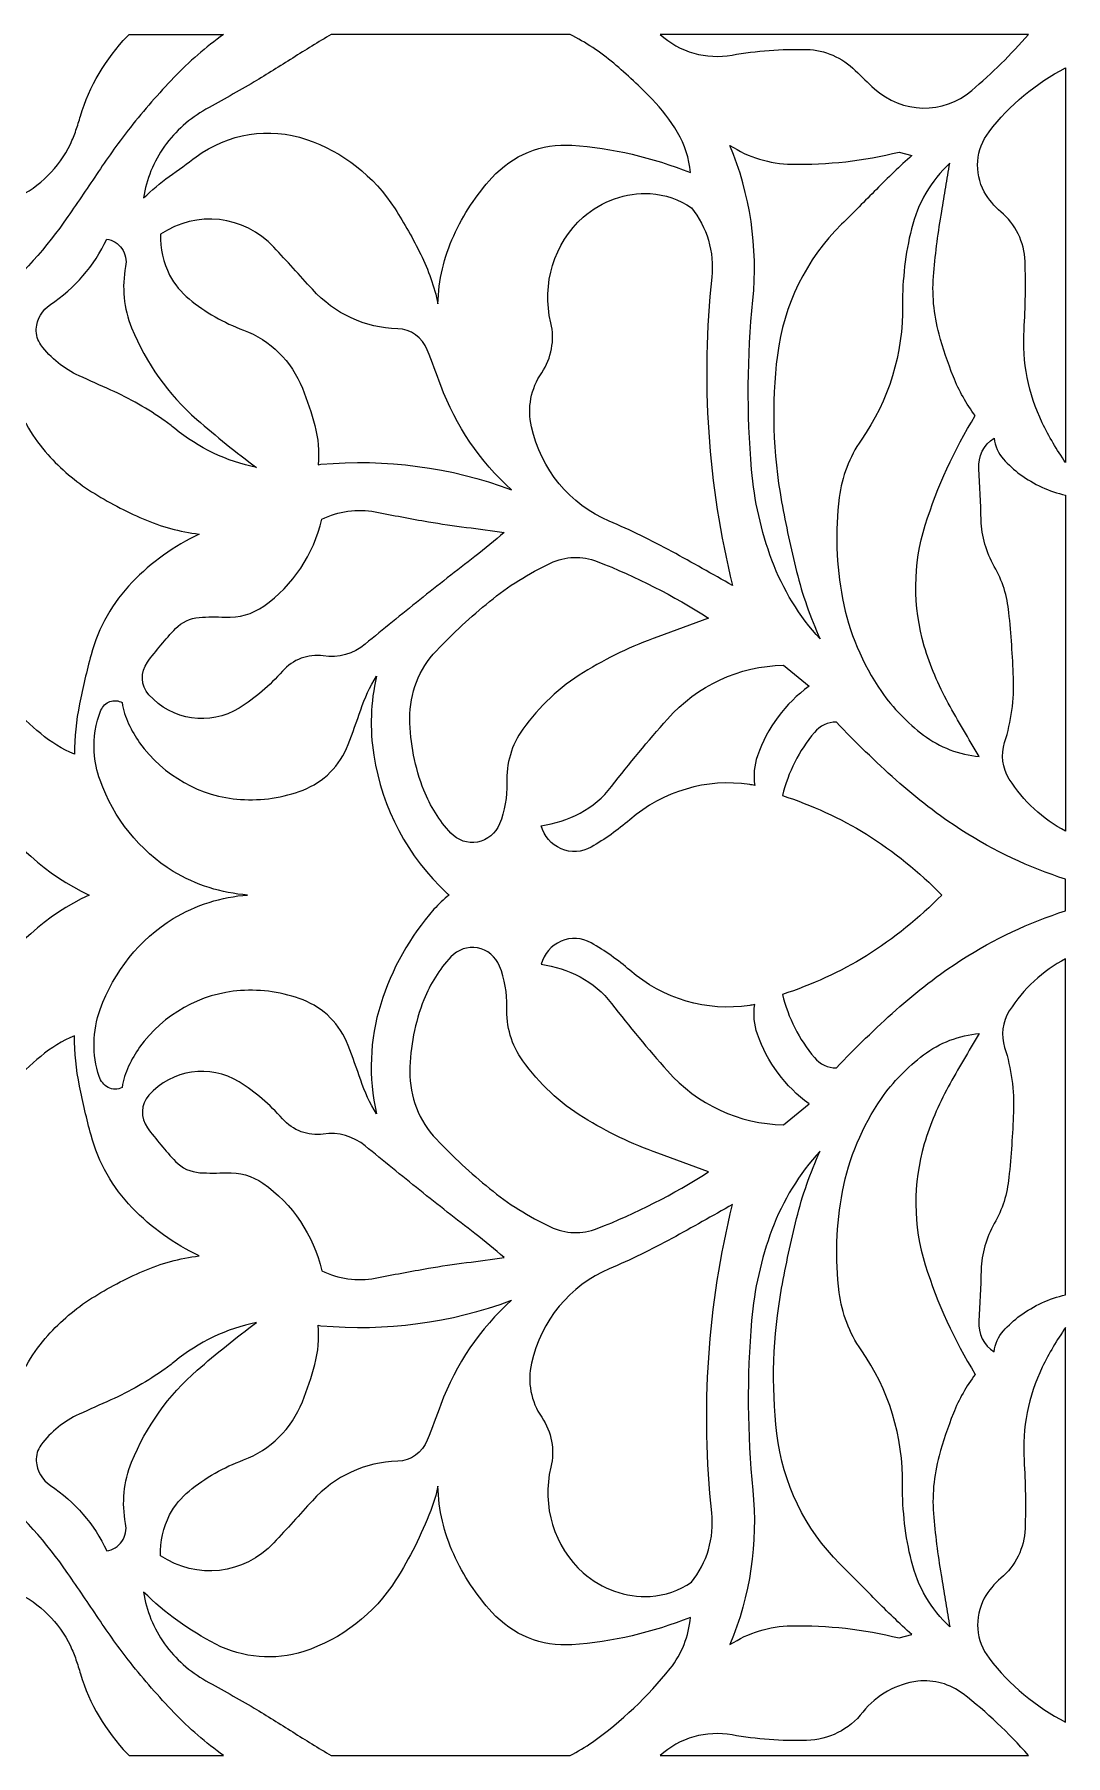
# Model space of a CAD drawing. Header units: millimetres. Extents: x -1200 to 1200, y -590 to 590.
# Drawn here: x 492 to 1200, y -590 to 590 of the extents above; entities that cross this region are included whole.
import ezdxf

# ---------------------------------------------------------------- set-up
doc = ezdxf.new("R2010")
doc.units = ezdxf.units.MM
doc.header["$MEASUREMENT"] = 0
doc.layers.add('Layer 1', color=7, linetype='Continuous')

msp = doc.modelspace()

# ---------------------------------------------------------------- linework, layer by layer
at = {"layer": 'Layer 1', "color": 250, "lineweight": 20}
for points, knots in [([(622.2911, 589.9734), (622.2911, 589.9734), (557.4803, 589.9734), (557.4803, 589.9734), (557.052, 589.5303), (556.6206, 589.0872), (556.1923, 588.6472), (541.3181, 573.3335), (530.2833, 554.5534), (524.0272, 533.8973), (523.0481, 530.6604), (522.0202, 527.4424), (520.9464, 524.237), (519.8726, 521.0284), (518.6122, 517.8921), (517.1681, 514.8407), (509.2722, 498.5621), (496.1693, 485.5487), (480.0715, 477.9751), (451.4886, 464.5311), (431.594, 437.0367), (427.3356, 405.0421), (426.5921, 399.4515), (426.5003, 393.7949), (427.0634, 388.1822), (440.928, 391.5165), (453.7953, 398.2447), (464.5762, 407.8013), (483.6874, 424.7398), (500.746, 443.9693), (515.3969, 465.0842), (522.4944, 475.3102), (529.494, 485.6053), (536.3988, 495.9695), (543.3067, 506.3337), (550.6, 516.4246), (558.2696, 526.2074), (567.6921, 538.0707), (577.6563, 549.475), (588.122, 560.3766), (598.6062, 571.294), (610.0448, 581.2025), (622.2911, 589.9734)], [0, 0, 0, 0, 0.071428571, 0.071428571, 0.071428571, 0.142857143, 0.142857143, 0.142857143, 0.214285714, 0.214285714, 0.214285714, 0.285714286, 0.285714286, 0.285714286, 0.357142857, 0.357142857, 0.357142857, 0.428571429, 0.428571429, 0.428571429, 0.5, 0.5, 0.5, 0.571428571, 0.571428571, 0.571428571, 0.642857143, 0.642857143, 0.642857143, 0.714285714, 0.714285714, 0.714285714, 0.785714286, 0.785714286, 0.785714286, 0.857142857, 0.857142857, 0.857142857, 0.928571429, 0.928571429, 0.928571429, 1, 1, 1, 1]), ([(859.9297, 589.9734), (870.6279, 584.5745), (880.6838, 577.9279), (889.9014, 570.1658), (899.0914, 562.4255), (907.896, 554.2077), (916.2754, 545.5468), (922.9262, 538.6739), (928.7787, 531.0281), (933.7164, 522.7694), (938.706, 514.4258), (941.7102, 504.9856), (942.4903, 495.2247), (916.4926, 505.6832), (889.106, 512.0124), (861.2512, 513.9985), (840.6042, 515.466), (820.4282, 507.2891), (806.3311, 491.7207), (795.6542, 479.9329), (786.8221, 466.5236), (780.1437, 451.9608), (773.4346, 437.3259), (769.7574, 421.4245), (769.3506, 405.2527), (766.7746, 417.0311), (762.7945, 428.4323), (757.4928, 439.2051), (752.2063, 449.9433), (746.3203, 460.3578), (739.8621, 470.3984), (725.398, 492.8709), (703.9799, 509.6523), (679.056, 518.0273), (653.4346, 526.6317), (625.3779, 522.188), (603.4827, 506.0383), (597.3427, 501.5099), (591.1691, 497.0285), (584.9649, 492.5944), (578.7485, 488.1539), (572.8776, 483.2295), (567.3985, 477.862), (569.2708, 490.6963), (574.184, 502.8706), (581.7037, 513.3008), (589.3029, 523.7562), (599.0162, 532.4045), (610.1702, 538.6488), (621.1929, 544.824), (632.1817, 551.0683), (643.1308, 557.3848), (652.0701, 562.7241), (660.9328, 568.1953), (669.7222, 573.7955), (678.435, 579.3452), (687.2456, 584.741), (696.1452, 589.9734), (696.1452, 589.9734), (859.9297, 589.9734), (859.9297, 589.9734)], [0, 0, 0, 0, 0.05, 0.05, 0.05, 0.1, 0.1, 0.1, 0.15, 0.15, 0.15, 0.2, 0.2, 0.2, 0.25, 0.25, 0.25, 0.3, 0.3, 0.3, 0.35, 0.35, 0.35, 0.4, 0.4, 0.4, 0.45, 0.45, 0.45, 0.5, 0.5, 0.5, 0.55, 0.55, 0.55, 0.6, 0.6, 0.6, 0.65, 0.65, 0.65, 0.7, 0.7, 0.7, 0.75, 0.75, 0.75, 0.8, 0.8, 0.8, 0.85, 0.85, 0.85, 0.9, 0.9, 0.9, 0.95, 0.95, 0.95, 1, 1, 1, 1]), ([(921.669, 589.9734), (921.669, 589.9734), (1174.4662, 589.9734), (1174.4662, 589.9734), (1162.4739, 576.1492), (1149.4565, 563.296), (1135.5338, 551.5334), (1116.0308, 535.0412), (1087.7142, 535.5848), (1068.7865, 552.7716), (1064.3261, 556.8287), (1059.9543, 560.9863), (1055.6774, 565.2444), (1046.6954, 574.1851), (1034.7796, 579.3295), (1022.2763, 579.6594), (1005.132, 580.1088), (987.9879, 578.811), (971.0945, 575.7847), (953.3845, 572.6075), (935.2123, 577.8273), (921.669, 589.9734)], [0, 0, 0, 0, 0.142857143, 0.142857143, 0.142857143, 0.285714286, 0.285714286, 0.285714286, 0.428571429, 0.428571429, 0.428571429, 0.571428571, 0.571428571, 0.571428571, 0.714285714, 0.714285714, 0.714285714, 0.857142857, 0.857142857, 0.857142857, 1, 1, 1, 1]), ([(1199.95, 566.9823), (1179.5232, 556.5364), (1161.5958, 541.5997), (1147.4253, 523.2282), (1138.3362, 511.4372), (1137.0512, 495.1996), (1144.1855, 482.0668), (1147.1315, 476.8124), (1150.9954, 472.1613), (1155.5813, 468.3431), (1165.6249, 459.9901), (1171.6547, 447.5675), (1172.1136, 434.2996), (1172.652, 418.6936), (1172.4256, 403.0686), (1171.4406, 387.4846), (1170.0455, 365.4677), (1174.3561, 343.4791), (1183.9437, 323.7343), (1188.551, 314.2405), (1193.9048, 305.1491), (1199.95, 296.5447), (1199.95, 296.5447), (1199.95, 566.9823), (1199.95, 566.9823)], [0, 0, 0, 0, 0.125, 0.125, 0.125, 0.25, 0.25, 0.25, 0.375, 0.375, 0.375, 0.5, 0.5, 0.5, 0.625, 0.625, 0.625, 0.75, 0.75, 0.75, 0.875, 0.875, 0.875, 1, 1, 1, 1]), ([(1085.6921, 509.3097), (1061.5451, 503.3231), (1036.7497, 500.5168), (1011.9145, 500.963), (996.9546, 501.2333), (982.3435, 505.6926), (969.6659, 513.8539), (983.5948, 480.4138), (989.0005, 443.8656), (985.3723, 407.6851), (981.5023, 369.1037), (981.2147, 330.2363), (984.5126, 291.5983), (986.3268, 270.3293), (991.0166, 249.4312), (998.4445, 229.4915), (1005.9123, 209.4544), (1017.1582, 191.1395), (1031.5459, 175.587), (1024.7207, 190.3947), (1019.3118, 205.85), (1015.3929, 221.7325), (1011.4862, 237.5805), (1008.0568, 253.5511), (1005.1107, 269.6191), (999.0411, 302.7544), (998.059, 336.6691), (1002.1982, 370.1187), (1006.4354, 404.3414), (1022.0101, 436.0468), (1046.2825, 459.8896), (1054.3069, 467.768), (1062.258, 475.725), (1070.1387, 483.7543), (1078.0225, 491.7867), (1086.1571, 499.5552), (1094.5333, 507.0408), (1094.5333, 507.0408), (1085.6921, 509.3097), (1085.6921, 509.3097)], [0, 0, 0, 0, 0.076923077, 0.076923077, 0.076923077, 0.153846154, 0.153846154, 0.153846154, 0.230769231, 0.230769231, 0.230769231, 0.307692308, 0.307692308, 0.307692308, 0.384615385, 0.384615385, 0.384615385, 0.461538462, 0.461538462, 0.461538462, 0.538461538, 0.538461538, 0.538461538, 0.615384615, 0.615384615, 0.615384615, 0.692307692, 0.692307692, 0.692307692, 0.769230769, 0.769230769, 0.769230769, 0.846153846, 0.846153846, 0.846153846, 0.923076923, 0.923076923, 0.923076923, 1, 1, 1, 1]), ([(1120.5036, 501.7424), (1119.5185, 496.2429), (1118.5823, 490.734), (1117.6952, 485.2124), (1116.8048, 479.6847), (1115.8993, 474.16), (1114.9785, 468.6385), (1112.5708, 454.7263), (1110.7262, 440.7198), (1109.4444, 426.6537), (1108.1563, 412.4712), (1109.4198, 398.1693), (1113.1797, 384.4614), (1115.8933, 374.5591), (1119.1514, 364.8266), (1122.9327, 355.3014), (1126.7323, 345.7418), (1131.8015, 336.7697), (1137.9996, 328.6398), (1123.4895, 305.2245), (1111.959, 280.0053), (1103.6836, 253.5857), (1095.2523, 226.6538), (1095.0137, 197.7389), (1103.0076, 170.6688), (1107.1224, 157.0646), (1112.6259, 143.9506), (1119.4297, 131.5374), (1126.2182, 119.1588), (1133.3312, 106.975), (1140.759, 94.9923), (1126.9005, 96.1237), (1113.6171, 101.2053), (1102.408, 109.6588), (1091.3486, 117.9992), (1081.6079, 128.0523), (1073.5376, 139.4504), (1060.4194, 158.5478), (1051.3486, 180.2725), (1046.9218, 203.1975), (1042.5104, 226.0221), (1041.7241, 249.4375), (1044.5907, 272.5197), (1046.3527, 286.7242), (1051.5505, 300.2561), (1059.7035, 311.8711), (1078.6404, 338.8501), (1088.5831, 371.3694), (1088.0568, 404.6274), (1087.9467, 422.1944), (1090.0118, 439.7079), (1094.2, 456.7376), (1098.4584, 474.072), (1107.6149, 489.7315), (1120.5036, 501.7424)], [0, 0, 0, 0, 0.055555556, 0.055555556, 0.055555556, 0.111111111, 0.111111111, 0.111111111, 0.166666667, 0.166666667, 0.166666667, 0.222222222, 0.222222222, 0.222222222, 0.277777778, 0.277777778, 0.277777778, 0.333333333, 0.333333333, 0.333333333, 0.388888889, 0.388888889, 0.388888889, 0.444444444, 0.444444444, 0.444444444, 0.5, 0.5, 0.5, 0.555555556, 0.555555556, 0.555555556, 0.611111111, 0.611111111, 0.611111111, 0.666666667, 0.666666667, 0.666666667, 0.722222222, 0.722222222, 0.722222222, 0.777777778, 0.777777778, 0.777777778, 0.833333333, 0.833333333, 0.833333333, 0.888888889, 0.888888889, 0.888888889, 0.944444444, 0.944444444, 0.944444444, 1, 1, 1, 1]), ([(943.2185, 471.1462), (934.7749, 476.8344), (925.0433, 480.1686), (914.966, 480.8191), (898.1798, 481.6457), (881.727, 475.8853), (868.9301, 464.6977), (848.959, 446.6751), (840.4053, 418.7658), (846.7502, 392.2519), (849.5709, 380.4609), (847.2795, 367.9881), (840.4787, 358.0606), (833.112, 347.3068), (830.5392, 333.8565), (833.4057, 321.0411), (839.9464, 291.7932), (859.8714, 267.6361), (886.8972, 256.2348), (901.5358, 250.0597), (915.8594, 243.1209), (929.8127, 235.4562), (943.76, 227.7945), (957.646, 220.0135), (971.4678, 212.1194), (954.4461, 281.1649), (949.6001, 352.8063), (957.1626, 423.6085), (958.9921, 440.745), (953.9627, 457.9003), (943.2185, 471.1462)], [0, 0, 0, 0, 0.1, 0.1, 0.1, 0.2, 0.2, 0.2, 0.3, 0.3, 0.3, 0.4, 0.4, 0.4, 0.5, 0.5, 0.5, 0.6, 0.6, 0.6, 0.7, 0.7, 0.7, 0.8, 0.8, 0.8, 0.9, 0.9, 0.9, 1, 1, 1, 1]), ([(579.0512, 452.9665), (603.6019, 469.6787), (636.3118, 465.917), (656.6988, 444.0856), (665.6074, 434.5384), (674.4365, 424.9127), (683.1891, 415.2115), (698.3264, 398.4334), (719.4232, 388.6757), (741.6856, 388.1697), (750.6951, 387.9654), (758.7103, 382.227), (762.0267, 373.6196), (765.1379, 365.54), (768.2033, 357.4384), (771.2229, 349.318), (781.4867, 321.7356), (798.1904, 297.1826), (819.8837, 277.8086), (778.0235, 293.3141), (733.3949, 299.2662), (689.0721, 295.2406), (688.4296, 295.1839), (687.7933, 295.0897), (687.1599, 294.9639), (687.9676, 303.9957), (687.1815, 313.0998), (684.8319, 321.8424), (682.5008, 330.5222), (679.6708, 339.0512), (676.3577, 347.3853), (668.9603, 365.9768), (654.2574, 380.4703), (635.8651, 387.2803), (622.389, 392.2739), (609.7878, 399.4892), (598.5665, 408.6405), (593.0872, 413.106), (588.5412, 418.6653), (585.2034, 424.9787), (580.8073, 433.5925), (578.6842, 443.2465), (579.0512, 452.9665)], [0, 0, 0, 0, 0.071428571, 0.071428571, 0.071428571, 0.142857143, 0.142857143, 0.142857143, 0.214285714, 0.214285714, 0.214285714, 0.285714286, 0.285714286, 0.285714286, 0.357142857, 0.357142857, 0.357142857, 0.428571429, 0.428571429, 0.428571429, 0.5, 0.5, 0.5, 0.571428571, 0.571428571, 0.571428571, 0.642857143, 0.642857143, 0.642857143, 0.714285714, 0.714285714, 0.714285714, 0.785714286, 0.785714286, 0.785714286, 0.857142857, 0.857142857, 0.857142857, 0.928571429, 0.928571429, 0.928571429, 1, 1, 1, 1]), ([(542.0431, 449.6542), (533.4803, 431.3078), (520.1052, 415.771), (503.4352, 404.7908), (497.7999, 401.0825), (494.2083, 394.8571), (493.7494, 387.9968), (493.4894, 384.1032), (494.6183, 380.2441), (496.925, 377.1392), (503.7716, 367.9315), (512.7659, 360.6501), (523.0848, 355.9677), (530.314, 352.6868), (537.5552, 349.4248), (544.8027, 346.1848), (557.8596, 340.3522), (570.3384, 333.2311), (582.0585, 324.9253), (584.3286, 323.3037), (586.5465, 321.6068), (588.7064, 319.8343), (605.0704, 306.4281), (624.3102, 297.2392), (644.8379, 293.0345), (630.7836, 303.4961), (617.1178, 314.5046), (603.8774, 326.0346), (584.3438, 343.036), (569.0046, 364.5626), (559.1231, 388.8265), (553.7174, 402.1008), (552.2948, 416.7388), (555.0359, 430.849), (555.865, 435.1324), (554.9381, 439.5759), (552.4753, 443.1365), (550.0126, 446.6939), (546.2527, 449.0508), (542.0431, 449.6542)], [0, 0, 0, 0, 0.076923077, 0.076923077, 0.076923077, 0.153846154, 0.153846154, 0.153846154, 0.230769231, 0.230769231, 0.230769231, 0.307692308, 0.307692308, 0.307692308, 0.384615385, 0.384615385, 0.384615385, 0.461538462, 0.461538462, 0.461538462, 0.538461538, 0.538461538, 0.538461538, 0.615384615, 0.615384615, 0.615384615, 0.692307692, 0.692307692, 0.692307692, 0.769230769, 0.769230769, 0.769230769, 0.846153846, 0.846153846, 0.846153846, 0.923076923, 0.923076923, 0.923076923, 1, 1, 1, 1]), ([(478.4408, 340.3271), (468.4676, 319.5075), (461.3028, 297.3964), (457.1452, 274.5875), (452.9999, 251.8353), (450.9563, 228.7373), (451.045, 205.5891), (451.097, 191.8088), (453.0366, 178.1073), (456.8056, 164.8833), (460.6113, 151.5242), (467.5192, 139.3247), (476.9418, 129.325), (483.1949, 122.6879), (489.8275, 116.4436), (496.8118, 110.6235), (503.8236, 104.7783), (511.6126, 100.0017), (519.9491, 96.4348), (519.9644, 108.0184), (521.1177, 119.5737), (523.3877, 130.9215), (525.6547, 142.241), (528.2949, 153.482), (531.3082, 164.6193), (536.3926, 183.4151), (546.1059, 200.561), (559.5024, 214.3914), (572.7858, 228.1088), (588.3515, 239.2775), (605.4558, 247.3759), (592.249, 249.0415), (579.3204, 252.5612), (567.0405, 257.8345), (554.8004, 263.0888), (542.9762, 269.3174), (531.6784, 276.4636), (520.5763, 283.4842), (510.4806, 292.0665), (501.6852, 301.953), (491.7089, 313.1658), (483.8282, 326.1792), (478.4408, 340.3271)], [0, 0, 0, 0, 0.071428571, 0.071428571, 0.071428571, 0.142857143, 0.142857143, 0.142857143, 0.214285714, 0.214285714, 0.214285714, 0.285714286, 0.285714286, 0.285714286, 0.357142857, 0.357142857, 0.357142857, 0.428571429, 0.428571429, 0.428571429, 0.5, 0.5, 0.5, 0.571428571, 0.571428571, 0.571428571, 0.642857143, 0.642857143, 0.642857143, 0.714285714, 0.714285714, 0.714285714, 0.785714286, 0.785714286, 0.785714286, 0.857142857, 0.857142857, 0.857142857, 0.928571429, 0.928571429, 0.928571429, 1, 1, 1, 1]), ([(1199.95, 274.1035), (1199.95, 274.1035), (1199.95, 43.6804), (1199.95, 43.6804), (1184.2803, 51.9674), (1170.9695, 64.2988), (1161.3296, 79.4555), (1156.5969, 86.894), (1155.4252, 96.152), (1158.1388, 104.5866), (1162.7461, 118.8917), (1164.7958, 133.9289), (1164.1931, 148.9818), (1163.5935, 163.9154), (1162.5503, 178.8237), (1161.0665, 193.6913), (1159.953, 204.8223), (1156.5265, 215.5762), (1151.0107, 225.2239), (1145.4734, 234.9093), (1142.3866, 245.8707), (1142.0347, 257.0991), (1141.6707, 268.7957), (1141.1047, 280.4861), (1140.343, 292.164), (1139.7862, 300.6489), (1143.8642, 308.7536), (1150.919, 313.2003), (1151.4268, 307.8077), (1153.654, 302.745), (1157.2638, 298.7917), (1160.7821, 294.9388), (1164.6428, 291.4349), (1168.7973, 288.3205), (1178.1617, 281.5075), (1188.7499, 276.6773), (1199.95, 274.1067)], [0, 0, 0, 0, 0.083333333, 0.083333333, 0.083333333, 0.166666667, 0.166666667, 0.166666667, 0.25, 0.25, 0.25, 0.333333333, 0.333333333, 0.333333333, 0.416666667, 0.416666667, 0.416666667, 0.5, 0.5, 0.5, 0.583333333, 0.583333333, 0.583333333, 0.666666667, 0.666666667, 0.666666667, 0.75, 0.75, 0.75, 0.833333333, 0.833333333, 0.833333333, 0.916666667, 0.916666667, 0.916666667, 1, 1, 1, 1]), ([(814.7808, 248.5858), (806.1292, 249.7988), (797.4715, 250.9459), (788.8044, 252.0332), (780.107, 253.1269), (771.4308, 254.3933), (762.7792, 255.8295), (750.6216, 258.0167), (738.4732, 260.2762), (726.3402, 262.6111), (713.8981, 265.0057), (701.04, 263.2679), (689.6257, 257.6396), (684.0181, 233.4135), (669.8414, 212.1759), (649.8705, 198.0563), (642.0815, 192.5506), (632.7232, 189.8574), (623.2823, 190.401), (617.3473, 190.7436), (611.397, 190.7059), (605.4651, 190.2879), (599.3373, 189.8574), (593.5829, 187.1201), (589.2968, 182.598), (582.392, 175.3135), (575.9278, 167.6048), (569.9346, 159.5126), (564.9908, 152.8315), (565.41, 143.4823), (570.9442, 137.3072), (586.8738, 119.5328), (612.7431, 115.6957), (632.8914, 128.1591), (643.9691, 135.0036), (653.9914, 143.5043), (662.6246, 153.3878), (669.6823, 161.4642), (680.2032, 165.3987), (690.6659, 163.8871), (700.939, 162.4007), (711.3497, 165.3295), (719.4446, 171.998), (731.8469, 182.2083), (744.3196, 192.3306), (756.8626, 202.3585), (769.4057, 212.3833), (782.0282, 222.3044), (794.7334, 232.1155), (801.574, 237.3982), (808.2584, 242.8915), (814.7808, 248.5858)], [0, 0, 0, 0, 0.058823529, 0.058823529, 0.058823529, 0.117647059, 0.117647059, 0.117647059, 0.176470588, 0.176470588, 0.176470588, 0.235294118, 0.235294118, 0.235294118, 0.294117647, 0.294117647, 0.294117647, 0.352941176, 0.352941176, 0.352941176, 0.411764706, 0.411764706, 0.411764706, 0.470588235, 0.470588235, 0.470588235, 0.529411765, 0.529411765, 0.529411765, 0.588235294, 0.588235294, 0.588235294, 0.647058824, 0.647058824, 0.647058824, 0.705882353, 0.705882353, 0.705882353, 0.764705882, 0.764705882, 0.764705882, 0.823529412, 0.823529412, 0.823529412, 0.882352941, 0.882352941, 0.882352941, 0.941176471, 0.941176471, 0.941176471, 1, 1, 1, 1]), ([(955.018, 189.8008), (930.8436, 205.2622), (905.265, 218.2662), (878.6341, 228.6336), (868.2295, 232.6844), (856.6869, 232.2916), (846.5667, 227.5431), (831.6191, 220.5289), (817.5617, 211.6731), (804.7004, 201.1675), (791.873, 190.6902), (779.6909, 179.4083), (768.2217, 167.3848), (756.3853, 154.9716), (749.8416, 138.2499), (750.0251, 120.8778), (750.2056, 104.021), (753.4882, 87.3591), (759.7077, 71.7561), (764.0335, 60.8985), (770.2805, 50.9649), (778.1368, 42.4517), (782.8603, 37.345), (789.7743, 35.0351), (796.517, 36.3079), (803.2595, 37.5806), (808.9009, 42.2065), (811.5502, 48.7022), (815.1877, 57.5862), (816.8887, 67.1805), (816.5246, 76.8126), (816.029, 89.9988), (819.9081, 102.9745), (827.5166, 113.6059), (838.7502, 129.303), (852.927, 142.5458), (869.1993, 152.5518), (885.3583, 162.4855), (902.475, 170.6813), (920.2739, 177.001), (920.2739, 177.001), (937.6444, 183.4025), (937.6444, 183.4025), (937.6444, 183.4025), (955.018, 189.8008), (955.018, 189.8008)], [0, 0, 0, 0, 0.066666667, 0.066666667, 0.066666667, 0.133333333, 0.133333333, 0.133333333, 0.2, 0.2, 0.2, 0.266666667, 0.266666667, 0.266666667, 0.333333333, 0.333333333, 0.333333333, 0.4, 0.4, 0.4, 0.466666667, 0.466666667, 0.466666667, 0.533333333, 0.533333333, 0.533333333, 0.6, 0.6, 0.6, 0.666666667, 0.666666667, 0.666666667, 0.733333333, 0.733333333, 0.733333333, 0.8, 0.8, 0.8, 0.866666667, 0.866666667, 0.866666667, 0.933333333, 0.933333333, 0.933333333, 1, 1, 1, 1]), ([(529.9683, -0.0298), (500.8623, 13.8227), (476.1005, 35.7768), (458.4974, 63.3215), (440.9187, 90.8284), (430.8813, 122.7099), (429.4342, 155.5813), (427.2499, 147.8913), (424.4385, 140.3994), (421.0273, 133.1967), (405.8625, 101.1676), (384.6861, 72.5198), (358.7312, 48.9065), (334.7252, 28.0523), (307.4517, 11.5035), (278.0826, -0.0298), (307.4517, -11.5599), (334.7221, -28.1087), (358.7312, -48.9628), (384.6893, -72.573), (405.8625, -101.2238), (421.0273, -133.253), (424.4385, -140.4558), (427.2499, -147.9445), (429.4342, -155.6376), (430.8783, -122.7663), (440.9219, -90.8879), (458.4974, -63.3778), (476.0944, -35.8268), (500.8623, -13.8791), (529.9683, -0.0298)], [0, 0, 0, 0, 0.1, 0.1, 0.1, 0.2, 0.2, 0.2, 0.3, 0.3, 0.3, 0.4, 0.4, 0.4, 0.5, 0.5, 0.5, 0.6, 0.6, 0.6, 0.7, 0.7, 0.7, 0.8, 0.8, 0.8, 0.9, 0.9, 0.9, 1, 1, 1, 1]), ([(1006.4598, 157.4479), (976.0323, 157.0457), (947.1526, 143.6898), (926.7014, 120.5415), (913.4761, 105.5797), (900.7128, 90.1905), (888.4299, 74.4022), (882.5377, 66.8286), (875.1709, 60.5969), (866.8039, 56.1124), (858.4612, 51.6374), (849.4087, 48.7179), (840.075, 47.4892), (842.1094, 40.3524), (847.1664, 34.5417), (853.8448, 31.6726), (860.5323, 28.8003), (868.1285, 29.2245), (874.4673, 32.8353), (883.8593, 38.184), (892.722, 44.444), (900.9423, 51.54), (923.7675, 71.2439), (953.6995, 80.0431), (983.2185, 75.7472), (984.3872, 75.5775), (985.5466, 75.3198), (986.6785, 74.9773), (985.5986, 81.8375), (986.235, 88.8738), (988.5294, 95.4104), (995.2812, 114.6555), (1007.6407, 131.3111), (1023.913, 143.1052), (1023.913, 143.1052), (1006.4598, 157.4479), (1006.4598, 157.4479)], [0, 0, 0, 0, 0.083333333, 0.083333333, 0.083333333, 0.166666667, 0.166666667, 0.166666667, 0.25, 0.25, 0.25, 0.333333333, 0.333333333, 0.333333333, 0.416666667, 0.416666667, 0.416666667, 0.5, 0.5, 0.5, 0.583333333, 0.583333333, 0.583333333, 0.666666667, 0.666666667, 0.666666667, 0.75, 0.75, 0.75, 0.833333333, 0.833333333, 0.833333333, 0.916666667, 0.916666667, 0.916666667, 1, 1, 1, 1]), ([(776.9835, -0.0298), (776.4358, 0.3977), (775.9097, 0.847), (775.3988, 1.3184), (748.7066, 26.0348), (731.0239, 59.3995), (725.2847, 95.8408), (722.4579, 113.807), (723.0851, 132.1754), (727.1325, 149.8963), (722.6293, 142.7439), (718.9979, 135.0539), (716.3179, 126.9964), (713.6442, 118.9671), (710.7807, 111.0038), (707.7275, 103.1191), (702.1504, 88.7167), (690.9045, 77.397), (676.7769, 71.951), (663.0958, 66.6809), (648.4693, 64.4811), (633.8919, 65.4962), (606.3889, 67.4069), (581.0735, 81.6333), (564.6544, 104.3761), (561.7389, 108.4678), (559.1904, 112.8202), (557.0459, 117.3864), (554.8921, 121.9651), (553.4115, 126.8518), (552.6528, 131.8768), (550.0769, 133.3287), (547.0206, 133.5864), (544.252, 132.5839), (541.4803, 131.5814), (539.2593, 129.4319), (538.1364, 126.6412), (534.4899, 117.6032), (532.899, 107.8361), (533.4803, 98.0721), (533.878, 91.435), (535.2179, 84.8985), (537.4574, 78.6636), (546.8371, 52.5676), (564.5473, 30.5318), (587.7182, 16.1388), (603.3052, 6.7959), (620.7645, 1.265), (638.7653, -0.0298), (620.7645, -1.3213), (603.3022, -6.8491), (587.7182, -16.1951), (564.6391, -30.5347), (546.9686, -52.4573), (537.5705, -78.4276), (532.2076, -93.248), (531.966, -109.5014), (536.8913, -124.4821), (537.9499, -127.7033), (540.1618, -130.387), (543.0803, -131.9897), (546.0753, -133.6332), (549.676, -133.6144), (552.6528, -131.9332), (553.4115, -126.905), (554.8921, -122.0215), (557.0459, -117.4396), (559.1904, -112.8766), (561.7389, -108.5209), (564.6544, -104.4324), (581.0673, -81.6833), (606.392, -67.4725), (633.8919, -65.5493), (648.4693, -64.5343), (663.0958, -66.7372), (676.7769, -72.0073), (690.9045, -77.4472), (702.1474, -88.7729), (707.7275, -103.1754), (710.7807, -111.0601), (713.6442, -119.0203), (716.3179, -127.0495), (718.9979, -135.1103), (722.6293, -142.8001), (727.1325, -149.9495), (721.4606, -125.1263), (722.4641, -99.1686), (730.0297, -74.8828), (737.5432, -50.7604), (750.0098, -28.5643), (766.5789, -9.8126), (769.7451, -6.2269), (773.2297, -2.9524), (776.9835, -0.0298)], [0, 0, 0, 0, 0.032258065, 0.032258065, 0.032258065, 0.064516129, 0.064516129, 0.064516129, 0.096774194, 0.096774194, 0.096774194, 0.129032258, 0.129032258, 0.129032258, 0.161290323, 0.161290323, 0.161290323, 0.193548387, 0.193548387, 0.193548387, 0.225806452, 0.225806452, 0.225806452, 0.258064516, 0.258064516, 0.258064516, 0.290322581, 0.290322581, 0.290322581, 0.322580645, 0.322580645, 0.322580645, 0.35483871, 0.35483871, 0.35483871, 0.387096774, 0.387096774, 0.387096774, 0.419354839, 0.419354839, 0.419354839, 0.451612903, 0.451612903, 0.451612903, 0.483870968, 0.483870968, 0.483870968, 0.516129032, 0.516129032, 0.516129032, 0.548387097, 0.548387097, 0.548387097, 0.580645161, 0.580645161, 0.580645161, 0.612903226, 0.612903226, 0.612903226, 0.64516129, 0.64516129, 0.64516129, 0.677419355, 0.677419355, 0.677419355, 0.709677419, 0.709677419, 0.709677419, 0.741935484, 0.741935484, 0.741935484, 0.774193548, 0.774193548, 0.774193548, 0.806451613, 0.806451613, 0.806451613, 0.838709677, 0.838709677, 0.838709677, 0.870967742, 0.870967742, 0.870967742, 0.903225806, 0.903225806, 0.903225806, 0.935483871, 0.935483871, 0.935483871, 0.967741935, 0.967741935, 0.967741935, 1, 1, 1, 1]), ([(1199.95, 10.721), (1199.95, 10.721), (1199.95, -10.7774), (1199.95, -10.7774), (1174.9556, -18.9229), (1151.0321, -30.1827), (1128.7056, -44.3087), (1112.8584, -54.6666), (1097.7824, -66.2124), (1083.5995, -78.8582), (1069.4289, -91.4913), (1055.7784, -104.7278), (1042.6848, -118.5332), (1036.8843, -118.5709), (1031.3531, -115.9908), (1027.5628, -111.4781), (1017.0755, -98.9989), (1009.5864, -84.1597), (1005.692, -68.1671), (1025.8618, -61.7091), (1045.2087, -52.8125), (1063.3288, -41.6594), (1082.079, -29.9314), (1099.4038, -15.9594), (1114.9418, -0.0298), (1099.4038, 15.9031), (1082.082, 29.875), (1063.3288, 41.6032), (1045.2056, 52.7561), (1025.8618, 61.6527), (1005.692, 68.1108), (1009.5834, 84.1065), (1017.0786, 98.9457), (1027.5658, 111.4249), (1031.3531, 115.9345), (1036.8843, 118.5146), (1042.6848, 118.48), (1055.7784, 104.6746), (1069.4289, 91.4382), (1083.5995, 78.805), (1097.7824, 66.1561), (1112.8584, 54.6102), (1128.7056, 44.2555), (1151.0321, 30.1265), (1174.9556, 18.8666), (1199.95, 10.721)], [0, 0, 0, 0, 0.066666667, 0.066666667, 0.066666667, 0.133333333, 0.133333333, 0.133333333, 0.2, 0.2, 0.2, 0.266666667, 0.266666667, 0.266666667, 0.333333333, 0.333333333, 0.333333333, 0.4, 0.4, 0.4, 0.466666667, 0.466666667, 0.466666667, 0.533333333, 0.533333333, 0.533333333, 0.6, 0.6, 0.6, 0.666666667, 0.666666667, 0.666666667, 0.733333333, 0.733333333, 0.733333333, 0.8, 0.8, 0.8, 0.866666667, 0.866666667, 0.866666667, 0.933333333, 0.933333333, 0.933333333, 1, 1, 1, 1]), ([(955.018, -189.8571), (930.8467, -205.3154), (905.262, -218.3226), (878.6341, -228.6899), (868.2356, -232.7376), (856.6837, -232.3416), (846.5667, -227.5963), (831.6221, -220.5852), (817.5617, -211.7263), (804.7004, -201.2207), (791.873, -190.7464), (779.6879, -179.4614), (768.2217, -167.438), (756.3883, -155.0374), (749.8416, -138.2968), (750.0251, -120.9341), (750.2056, -104.0805), (753.4912, -87.4091), (759.7077, -71.8125), (764.0335, -60.958), (770.2836, -51.0181), (778.1368, -42.5048), (782.8359, -37.395), (789.7284, -35.0694), (796.4649, -36.3171), (803.1984, -37.5678), (808.8856, -42.2817), (811.5502, -48.7554), (815.1877, -57.6394), (816.8855, -67.2369), (816.5246, -76.8658), (816.0321, -90.0583), (819.9021, -103.0246), (827.5166, -113.6591), (838.7533, -129.3625), (852.9208, -142.599), (869.1993, -152.6081), (885.3615, -162.5418), (902.475, -170.7345), (920.2739, -177.0606), (920.2739, -177.0606), (955.018, -189.8571), (955.018, -189.8571)], [0, 0, 0, 0, 0.071428571, 0.071428571, 0.071428571, 0.142857143, 0.142857143, 0.142857143, 0.214285714, 0.214285714, 0.214285714, 0.285714286, 0.285714286, 0.285714286, 0.357142857, 0.357142857, 0.357142857, 0.428571429, 0.428571429, 0.428571429, 0.5, 0.5, 0.5, 0.571428571, 0.571428571, 0.571428571, 0.642857143, 0.642857143, 0.642857143, 0.714285714, 0.714285714, 0.714285714, 0.785714286, 0.785714286, 0.785714286, 0.857142857, 0.857142857, 0.857142857, 0.928571429, 0.928571429, 0.928571429, 1, 1, 1, 1]), ([(1006.4598, -157.5043), (976.0476, -157.1083), (947.1466, -143.7272), (926.7014, -120.5979), (913.4761, -105.6329), (900.7128, -90.2468), (888.4299, -74.4586), (882.5377, -66.8817), (875.1741, -60.6532), (866.8039, -56.1656), (858.4581, -51.6906), (849.4118, -48.7742), (840.075, -47.5455), (842.1062, -40.4119), (847.1694, -34.5981), (853.8448, -31.7289), (860.5262, -28.8535), (868.1285, -29.2839), (874.4673, -32.8917), (883.8776, -38.2497), (892.7649, -44.5287), (901.0066, -51.6371), (923.8318, -71.3254), (953.7088, -80.1151), (983.2185, -75.8036), (984.3872, -75.6339), (985.5466, -75.3762), (986.6785, -75.0336), (985.5986, -81.8971), (986.235, -88.9269), (988.5294, -95.4698), (995.2842, -114.7212), (1007.6315, -131.3675), (1023.913, -143.1615), (1023.913, -143.1615), (1006.4598, -157.5043), (1006.4598, -157.5043)], [0, 0, 0, 0, 0.083333333, 0.083333333, 0.083333333, 0.166666667, 0.166666667, 0.166666667, 0.25, 0.25, 0.25, 0.333333333, 0.333333333, 0.333333333, 0.416666667, 0.416666667, 0.416666667, 0.5, 0.5, 0.5, 0.583333333, 0.583333333, 0.583333333, 0.666666667, 0.666666667, 0.666666667, 0.75, 0.75, 0.75, 0.833333333, 0.833333333, 0.833333333, 0.916666667, 0.916666667, 0.916666667, 1, 1, 1, 1]), ([(1199.95, -274.1599), (1188.7499, -276.7305), (1178.1617, -281.5638), (1168.7973, -288.3769), (1164.6428, -291.4912), (1160.7789, -294.9952), (1157.2638, -298.8479), (1153.657, -302.8013), (1151.4268, -307.864), (1150.919, -313.2567), (1143.8612, -308.813), (1139.7862, -300.7053), (1140.3399, -292.2171), (1141.1047, -280.5425), (1141.6707, -268.8521), (1142.0347, -257.1523), (1142.3866, -245.9269), (1145.4734, -234.9657), (1151.0107, -225.2802), (1156.5265, -215.6294), (1159.9561, -204.8786), (1161.0665, -193.7476), (1162.5503, -178.8801), (1163.5935, -163.9685), (1164.1931, -149.035), (1164.7958, -133.9821), (1162.7461, -118.9448), (1158.1388, -104.643), (1155.4222, -96.2052), (1156.5969, -86.9502), (1161.3296, -79.5118), (1170.9663, -64.3551), (1184.2803, -52.0237), (1199.95, -43.7367), (1199.95, -43.7367), (1199.95, -274.1599), (1199.95, -274.1599)], [0, 0, 0, 0, 0.083333333, 0.083333333, 0.083333333, 0.166666667, 0.166666667, 0.166666667, 0.25, 0.25, 0.25, 0.333333333, 0.333333333, 0.333333333, 0.416666667, 0.416666667, 0.416666667, 0.5, 0.5, 0.5, 0.583333333, 0.583333333, 0.583333333, 0.666666667, 0.666666667, 0.666666667, 0.75, 0.75, 0.75, 0.833333333, 0.833333333, 0.833333333, 0.916666667, 0.916666667, 0.916666667, 1, 1, 1, 1]), ([(478.4408, -340.3834), (468.4676, -319.567), (461.3028, -297.4464), (457.1452, -274.6438), (452.9999, -251.8947), (450.9563, -228.7905), (451.045, -205.6454), (451.097, -191.8684), (453.0366, -178.1605), (456.8056, -164.9365), (460.6082, -151.5836), (467.5222, -139.3779), (476.9418, -129.3814), (483.1949, -122.7442), (489.8305, -116.4967), (496.8118, -110.6799), (503.8206, -104.8347), (511.6156, -100.0549), (519.9491, -96.4911), (519.9644, -108.0747), (521.1177, -119.6268), (523.3877, -130.9778), (525.6547, -142.2973), (528.2949, -153.5384), (531.3082, -164.6756), (536.3958, -183.4777), (546.0998, -200.6142), (559.5024, -214.4478), (572.7889, -228.1651), (588.3484, -239.3338), (605.4558, -247.4291), (592.2459, -249.0978), (579.3236, -252.6144), (567.0405, -257.8877), (554.8004, -263.1452), (542.9762, -269.3737), (531.6784, -276.52), (520.5763, -283.5436), (510.4806, -292.1197), (501.6852, -302.0062), (491.7059, -313.2252), (483.8282, -326.2292), (478.4408, -340.3834)], [0, 0, 0, 0, 0.071428571, 0.071428571, 0.071428571, 0.142857143, 0.142857143, 0.142857143, 0.214285714, 0.214285714, 0.214285714, 0.285714286, 0.285714286, 0.285714286, 0.357142857, 0.357142857, 0.357142857, 0.428571429, 0.428571429, 0.428571429, 0.5, 0.5, 0.5, 0.571428571, 0.571428571, 0.571428571, 0.642857143, 0.642857143, 0.642857143, 0.714285714, 0.714285714, 0.714285714, 0.785714286, 0.785714286, 0.785714286, 0.857142857, 0.857142857, 0.857142857, 0.928571429, 0.928571429, 0.928571429, 1, 1, 1, 1]), ([(1120.5036, -501.7987), (1119.5185, -496.2992), (1118.5823, -490.7872), (1117.6952, -485.2688), (1116.8048, -479.7378), (1115.8993, -474.2132), (1114.9785, -468.6885), (1112.5708, -454.7795), (1110.7262, -440.773), (1109.4444, -426.7069), (1108.1563, -412.5276), (1109.4228, -398.2225), (1113.1797, -384.5146), (1115.8933, -374.6155), (1119.1514, -364.8798), (1122.9357, -355.3578), (1126.7323, -345.798), (1131.8046, -336.8229), (1137.9996, -328.693), (1123.4895, -305.284), (1111.9559, -280.0554), (1103.6836, -253.6389), (1095.2523, -226.7195), (1095.0198, -197.7827), (1103.0076, -170.722), (1107.1224, -157.1208), (1112.6289, -144.0037), (1119.4297, -131.5937), (1126.2182, -119.2151), (1133.328, -107.0282), (1140.759, -95.0487), (1126.8974, -96.1831), (1113.6203, -101.2585), (1102.408, -109.7151), (1091.3456, -118.0555), (1081.6079, -128.1055), (1073.5376, -139.5067), (1060.4163, -158.6104), (1051.3486, -180.3225), (1046.9218, -203.2539), (1042.5104, -226.0848), (1041.7241, -249.4875), (1044.5907, -272.576), (1046.3559, -286.7868), (1051.5475, -300.3092), (1059.7035, -311.9273), (1078.6374, -338.8939), (1088.58, -371.4414), (1088.0568, -404.6805), (1087.9467, -422.2507), (1090.0118, -439.758), (1094.2, -456.7939), (1098.4614, -474.1315), (1107.6088, -489.7847), (1120.5036, -501.7987)], [0, 0, 0, 0, 0.055555556, 0.055555556, 0.055555556, 0.111111111, 0.111111111, 0.111111111, 0.166666667, 0.166666667, 0.166666667, 0.222222222, 0.222222222, 0.222222222, 0.277777778, 0.277777778, 0.277777778, 0.333333333, 0.333333333, 0.333333333, 0.388888889, 0.388888889, 0.388888889, 0.444444444, 0.444444444, 0.444444444, 0.5, 0.5, 0.5, 0.555555556, 0.555555556, 0.555555556, 0.611111111, 0.611111111, 0.611111111, 0.666666667, 0.666666667, 0.666666667, 0.722222222, 0.722222222, 0.722222222, 0.777777778, 0.777777778, 0.777777778, 0.833333333, 0.833333333, 0.833333333, 0.888888889, 0.888888889, 0.888888889, 0.944444444, 0.944444444, 0.944444444, 1, 1, 1, 1]), ([(814.7808, -248.6422), (806.1292, -249.852), (797.4715, -251.0022), (788.8044, -252.0896), (780.107, -253.1831), (771.4308, -254.4465), (762.7792, -255.8858), (750.6216, -258.0699), (738.4732, -260.3294), (726.3402, -262.6675), (713.9011, -265.0621), (701.0368, -263.318), (689.6257, -257.6959), (683.9478, -233.1838), (669.5294, -211.7671), (649.2036, -197.6664), (641.8276, -192.5534), (633.0505, -190.0205), (624.1634, -190.4479), (618.0846, -190.7402), (611.9936, -190.7213), (605.9148, -190.3945), (599.628, -190.0551), (593.69, -187.2865), (589.2968, -182.6543), (582.392, -175.3698), (575.9278, -167.658), (569.9346, -159.569), (564.9908, -152.9004), (565.4222, -143.5387), (570.9442, -137.3635), (586.8432, -119.5922), (612.7523, -115.7802), (632.8914, -128.2155), (643.9691, -135.06), (653.9914, -143.5638), (662.6276, -153.4409), (669.6915, -161.5204), (680.1972, -165.4581), (690.6659, -163.9403), (700.9329, -162.4539), (711.3527, -165.3921), (719.4446, -172.0544), (731.8438, -182.2647), (744.3165, -192.3868), (756.8596, -202.4117), (769.4025, -212.4397), (782.0282, -222.3608), (794.7334, -232.1719), (801.574, -237.4546), (808.2584, -242.9478), (814.7808, -248.6422)], [0, 0, 0, 0, 0.058823529, 0.058823529, 0.058823529, 0.117647059, 0.117647059, 0.117647059, 0.176470588, 0.176470588, 0.176470588, 0.235294118, 0.235294118, 0.235294118, 0.294117647, 0.294117647, 0.294117647, 0.352941176, 0.352941176, 0.352941176, 0.411764706, 0.411764706, 0.411764706, 0.470588235, 0.470588235, 0.470588235, 0.529411765, 0.529411765, 0.529411765, 0.588235294, 0.588235294, 0.588235294, 0.647058824, 0.647058824, 0.647058824, 0.705882353, 0.705882353, 0.705882353, 0.764705882, 0.764705882, 0.764705882, 0.823529412, 0.823529412, 0.823529412, 0.882352941, 0.882352941, 0.882352941, 0.941176471, 0.941176471, 0.941176471, 1, 1, 1, 1]), ([(1085.6921, -509.3661), (1061.5146, -503.37), (1036.6947, -500.57), (1011.8227, -501.032), (996.8905, -501.3116), (982.3191, -505.7584), (969.6659, -513.9071), (983.5642, -480.5392), (988.9638, -444.101), (985.3539, -407.9928), (981.49, -369.3297), (981.2085, -330.3711), (984.5126, -291.6546), (986.3268, -270.3888), (991.0166, -249.4812), (998.4445, -229.5479), (1005.9092, -209.5139), (1017.1643, -191.1896), (1031.5459, -175.6401), (1024.7207, -190.451), (1019.3118, -205.9031), (1015.3929, -221.7889), (1011.4862, -237.6369), (1008.0568, -253.6074), (1005.1107, -269.6754), (999.0961, -302.5153), (998.0101, -336.097), (1001.9015, -369.2732), (1005.8877, -403.2381), (1021.1077, -434.7424), (1045.0373, -458.5349), (1053.2362, -466.6835), (1061.3799, -474.892), (1069.4748, -483.1507), (1077.5697, -491.4157), (1085.9276, -499.4009), (1094.5333, -507.0971), (1094.5333, -507.0971), (1090.1128, -508.2316), (1090.1128, -508.2316), (1090.1128, -508.2316), (1085.6921, -509.3661), (1085.6921, -509.3661)], [0, 0, 0, 0, 0.071428571, 0.071428571, 0.071428571, 0.142857143, 0.142857143, 0.142857143, 0.214285714, 0.214285714, 0.214285714, 0.285714286, 0.285714286, 0.285714286, 0.357142857, 0.357142857, 0.357142857, 0.428571429, 0.428571429, 0.428571429, 0.5, 0.5, 0.5, 0.571428571, 0.571428571, 0.571428571, 0.642857143, 0.642857143, 0.642857143, 0.714285714, 0.714285714, 0.714285714, 0.785714286, 0.785714286, 0.785714286, 0.857142857, 0.857142857, 0.857142857, 0.928571429, 0.928571429, 0.928571429, 1, 1, 1, 1]), ([(943.2185, -471.2026), (934.7779, -476.8906), (925.0402, -480.2218), (914.966, -480.8755), (898.1889, -481.7019), (881.7239, -475.9322), (868.9301, -464.7541), (848.9652, -446.7534), (840.4206, -418.8033), (846.7502, -392.305), (849.5679, -380.5078), (847.2856, -368.0475), (840.4787, -358.1138), (833.1151, -347.3694), (830.5422, -333.9034), (833.4057, -321.0943), (839.9312, -291.862), (859.896, -267.6956), (886.8972, -256.2912), (901.5358, -250.1129), (915.8594, -243.1772), (929.8157, -235.5094), (943.76, -227.8477), (957.646, -220.0699), (971.4678, -212.1725), (954.4429, -281.2338), (949.597, -352.8437), (957.1626, -423.6585), (958.9951, -440.7888), (953.9534, -457.9598), (943.2185, -471.2026)], [0, 0, 0, 0, 0.1, 0.1, 0.1, 0.2, 0.2, 0.2, 0.3, 0.3, 0.3, 0.4, 0.4, 0.4, 0.5, 0.5, 0.5, 0.6, 0.6, 0.6, 0.7, 0.7, 0.7, 0.8, 0.8, 0.8, 0.9, 0.9, 0.9, 1, 1, 1, 1]), ([(579.0512, -453.0228), (603.6539, -469.735), (636.3363, -466.0079), (656.7264, -444.1199), (665.6257, -434.5759), (674.4456, -424.9596), (683.1891, -415.2647), (698.3172, -398.4928), (719.4353, -388.7383), (741.6856, -388.226), (750.7011, -388.0154), (758.7135, -382.2897), (762.0267, -373.6758), (765.1379, -365.5932), (768.2033, -357.4947), (771.2229, -349.3743), (781.4805, -321.8013), (798.1995, -297.2326), (819.8837, -277.865), (778.0389, -293.3736), (733.3856, -299.3194), (689.0751, -295.2968), (688.4326, -295.2371), (687.7933, -295.146), (687.1599, -295.0203), (687.9706, -304.0489), (687.1783, -313.1562), (684.8319, -321.8988), (682.5008, -330.5786), (679.6708, -339.1075), (676.3577, -347.4416), (668.9696, -366.0237), (654.2453, -380.5235), (635.8682, -387.3367), (622.3859, -392.3303), (609.7909, -399.5424), (598.5665, -408.6967), (593.0872, -413.1623), (588.5412, -418.7185), (585.2034, -425.0318), (580.8043, -433.6519), (578.6842, -443.2997), (579.0512, -453.0228)], [0, 0, 0, 0, 0.071428571, 0.071428571, 0.071428571, 0.142857143, 0.142857143, 0.142857143, 0.214285714, 0.214285714, 0.214285714, 0.285714286, 0.285714286, 0.285714286, 0.357142857, 0.357142857, 0.357142857, 0.428571429, 0.428571429, 0.428571429, 0.5, 0.5, 0.5, 0.571428571, 0.571428571, 0.571428571, 0.642857143, 0.642857143, 0.642857143, 0.714285714, 0.714285714, 0.714285714, 0.785714286, 0.785714286, 0.785714286, 0.857142857, 0.857142857, 0.857142857, 0.928571429, 0.928571429, 0.928571429, 1, 1, 1, 1]), ([(542.0431, -449.7074), (533.4773, -431.3579), (520.1143, -415.8272), (503.4352, -404.847), (497.803, -401.1389), (494.2114, -394.9072), (493.7494, -388.0532), (493.4894, -384.1532), (494.6214, -380.2847), (496.9311, -377.1798), (503.7746, -367.9815), (512.775, -360.7033), (523.0818, -356.024), (530.314, -352.7432), (537.5552, -349.4812), (544.8027, -346.2412), (557.8596, -340.4054), (570.3354, -333.2875), (582.0585, -324.9816), (584.3286, -323.3601), (586.5435, -321.663), (588.7064, -319.8906), (605.0644, -306.4844), (624.3163, -297.2955), (644.8379, -293.0877), (630.8632, -303.4927), (617.2709, -314.4288), (604.0915, -325.8741), (584.454, -342.9257), (569.0443, -364.5121), (559.1231, -388.8828), (553.7113, -402.1696), (552.2856, -416.8078), (555.0268, -430.9368), (555.8559, -435.2044), (554.9381, -439.6385), (552.4844, -443.1928), (550.034, -446.7439), (546.2406, -449.104), (542.0431, -449.7074)], [0, 0, 0, 0, 0.076923077, 0.076923077, 0.076923077, 0.153846154, 0.153846154, 0.153846154, 0.230769231, 0.230769231, 0.230769231, 0.307692308, 0.307692308, 0.307692308, 0.384615385, 0.384615385, 0.384615385, 0.461538462, 0.461538462, 0.461538462, 0.538461538, 0.538461538, 0.538461538, 0.615384615, 0.615384615, 0.615384615, 0.692307692, 0.692307692, 0.692307692, 0.769230769, 0.769230769, 0.769230769, 0.846153846, 0.846153846, 0.846153846, 0.923076923, 0.923076923, 0.923076923, 1, 1, 1, 1]), ([(1199.95, -567.0387), (1179.5292, -556.5959), (1161.5928, -541.6497), (1147.4253, -523.2846), (1138.3392, -511.5062), (1137.0665, -495.2496), (1144.1855, -482.123), (1147.1315, -476.8687), (1150.9954, -472.2145), (1155.5813, -468.3995), (1165.6279, -460.0401), (1171.6578, -447.6301), (1172.1136, -434.3559), (1172.652, -418.7498), (1172.4256, -403.125), (1171.4406, -387.5409), (1170.0455, -365.5303), (1174.3621, -343.5259), (1183.9437, -323.7906), (1188.551, -314.2969), (1193.9048, -305.2023), (1199.95, -296.6011), (1199.95, -296.6011), (1199.95, -567.0387), (1199.95, -567.0387)], [0, 0, 0, 0, 0.125, 0.125, 0.125, 0.25, 0.25, 0.25, 0.375, 0.375, 0.375, 0.5, 0.5, 0.5, 0.625, 0.625, 0.625, 0.75, 0.75, 0.75, 0.875, 0.875, 0.875, 1, 1, 1, 1]), ([(622.2911, -590.0266), (622.2911, -590.0266), (557.4773, -590.0266), (557.4773, -590.0266), (557.0489, -589.5834), (556.6206, -589.1404), (556.1923, -588.7004), (541.3212, -573.3929), (530.2833, -554.6003), (524.0272, -533.9536), (523.0481, -530.7167), (522.0202, -527.4956), (520.9464, -524.2933), (519.8726, -521.0847), (518.6122, -517.9485), (517.1681, -514.897), (509.263, -498.609), (496.1784, -485.6019), (480.0683, -478.0314), (451.5008, -464.6063), (431.6033, -437.068), (427.3356, -405.0953), (426.5921, -399.5079), (426.5003, -393.8481), (427.0634, -388.2386), (440.9219, -391.5697), (453.7923, -398.3043), (464.57, -407.8545), (483.6813, -424.7899), (500.749, -444.0256), (515.3969, -465.1406), (522.4944, -475.3665), (529.494, -485.6616), (536.3988, -496.0226), (543.3067, -506.39), (550.6, -516.4777), (558.2696, -526.2637), (567.6953, -538.1269), (577.6563, -549.5282), (588.122, -560.4298), (598.6062, -571.3502), (610.0417, -581.2557), (622.2911, -590.0266)], [0, 0, 0, 0, 0.071428571, 0.071428571, 0.071428571, 0.142857143, 0.142857143, 0.142857143, 0.214285714, 0.214285714, 0.214285714, 0.285714286, 0.285714286, 0.285714286, 0.357142857, 0.357142857, 0.357142857, 0.428571429, 0.428571429, 0.428571429, 0.5, 0.5, 0.5, 0.571428571, 0.571428571, 0.571428571, 0.642857143, 0.642857143, 0.642857143, 0.714285714, 0.714285714, 0.714285714, 0.785714286, 0.785714286, 0.785714286, 0.857142857, 0.857142857, 0.857142857, 0.928571429, 0.928571429, 0.928571429, 1, 1, 1, 1]), ([(696.1452, -590.0266), (687.2456, -584.7942), (678.435, -579.4015), (669.7222, -573.8486), (660.9328, -568.2517), (652.0701, -562.7805), (643.1308, -557.438), (632.1817, -551.1247), (621.1929, -544.8803), (610.1672, -538.7052), (599.0162, -532.4609), (589.3029, -523.8094), (581.7037, -513.3572), (574.184, -502.9269), (569.2708, -490.7525), (567.3985, -477.9151), (582.0738, -492.2956), (598.753, -504.3379), (616.8946, -513.6526), (635.6143, -523.2657), (657.2189, -525.0601), (677.196, -518.6556), (703.2182, -510.312), (725.5938, -492.943), (740.5016, -469.4994), (750.0007, -454.5627), (757.9883, -438.6707), (764.3455, -422.0653), (766.4289, -416.6191), (768.1023, -411.0191), (769.3506, -405.309), (769.7604, -421.4807), (773.4346, -437.3822), (780.1437, -452.014), (786.8221, -466.5798), (795.6542, -479.9893), (806.3311, -491.7771), (820.4313, -507.3391), (840.6042, -515.5286), (861.2512, -514.0517), (889.106, -512.0687), (916.4926, -505.7396), (942.4903, -495.281), (941.4686, -508.1153), (936.6532, -520.3274), (928.7021, -530.2799), (913.2804, -549.5816), (895.301, -566.5767), (875.3025, -580.7654), (870.4077, -584.2379), (865.268, -587.3334), (859.9297, -590.0266), (859.9297, -590.0266), (696.1452, -590.0266), (696.1452, -590.0266)], [0, 0, 0, 0, 0.055555556, 0.055555556, 0.055555556, 0.111111111, 0.111111111, 0.111111111, 0.166666667, 0.166666667, 0.166666667, 0.222222222, 0.222222222, 0.222222222, 0.277777778, 0.277777778, 0.277777778, 0.333333333, 0.333333333, 0.333333333, 0.388888889, 0.388888889, 0.388888889, 0.444444444, 0.444444444, 0.444444444, 0.5, 0.5, 0.5, 0.555555556, 0.555555556, 0.555555556, 0.611111111, 0.611111111, 0.611111111, 0.666666667, 0.666666667, 0.666666667, 0.722222222, 0.722222222, 0.722222222, 0.777777778, 0.777777778, 0.777777778, 0.833333333, 0.833333333, 0.833333333, 0.888888889, 0.888888889, 0.888888889, 0.944444444, 0.944444444, 0.944444444, 1, 1, 1, 1]), ([(921.669, -590.0266), (935.2093, -577.8805), (953.3845, -572.667), (971.0945, -575.8378), (987.9879, -578.8673), (1005.132, -580.1652), (1022.2763, -579.7126), (1037.2973, -579.3167), (1051.3946, -572.2145), (1060.8874, -560.2475), (1070.2886, -548.3937), (1083.8504, -540.795), (1098.6389, -539.0791), (1109.6339, -537.8064), (1120.6964, -540.8893), (1129.559, -547.6961), (1145.868, -560.2255), (1160.9166, -574.408), (1174.4662, -590.0266), (1174.4662, -590.0266), (921.669, -590.0266), (921.669, -590.0266)], [0, 0, 0, 0, 0.142857143, 0.142857143, 0.142857143, 0.285714286, 0.285714286, 0.285714286, 0.428571429, 0.428571429, 0.428571429, 0.571428571, 0.571428571, 0.571428571, 0.714285714, 0.714285714, 0.714285714, 0.857142857, 0.857142857, 0.857142857, 1, 1, 1, 1])]:
    msp.add_open_spline(points, degree=3, knots=knots, dxfattribs=at)

doc.saveas('drawing.dxf')
